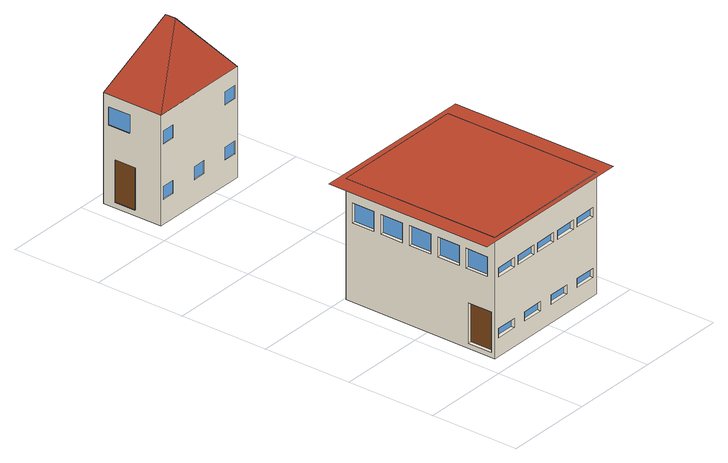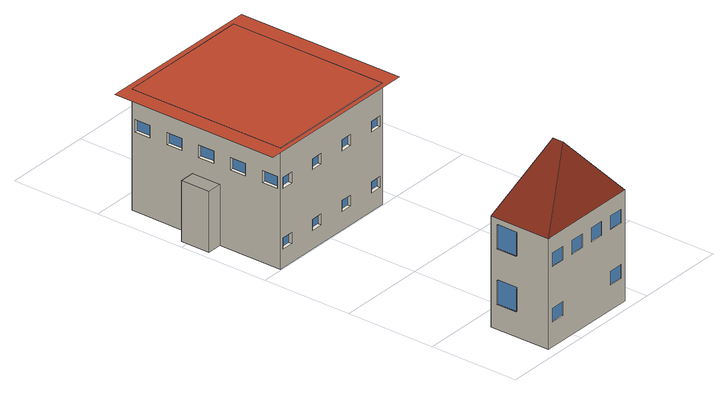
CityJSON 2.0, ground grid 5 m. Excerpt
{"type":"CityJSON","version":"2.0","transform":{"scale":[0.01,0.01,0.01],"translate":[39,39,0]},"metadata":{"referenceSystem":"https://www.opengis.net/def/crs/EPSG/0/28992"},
"CityObjects":{
"building1":{"type":"Building","attributes":{"roofType":"Flat","yearOfConstruction":1948,"function":"Residential","storeysAboveGround":2},"geometry":[{"type":"MultiSurface","lod":"3","boundaries":[[[0,1,2,3,4,5,6,7]],[[8,9,10,11]],[[6,8,11,7],[12,13,14,15],[16,17,18,19],[20,21,22,23],[24,25,26,27],[28,29,30,31],[32,33,34,35],[36,37,38,39],[40,41,42,43],[44,45,46,47]],[[48,49,12,15]],[[14,50,48,15]],[[51,50,14,13]],[[12,49,51,13]],[[52,53,16,19]],[[18,54,52,19]],[[55,54,18,17]],[[16,53,55,17]],[[56,57,20,23]],[[22,58,56,23]],[[59,58,22,21]],[[20,57,59,21]],[[60,61,24,27]],[[26,62,60,27]],[[63,62,26,25]],[[24,61,63,25]],[[64,65,28,31]],[[30,66,64,31]],[[67,66,30,29]],[[28,65,67,29]],[[68,69,32,35]],[[34,70,68,35]],[[71,70,34,33]],[[32,69,71,33]],[[72,73,36,39]],[[38,74,72,39]],[[75,74,38,37]],[[36,73,75,37]],[[76,77,40,43]],[[42,78,76,43]],[[79,78,42,41]],[[40,77,79,41]],[[80,81,44,47]],[[46,82,80,47]],[[83,82,46,45]],[[44,81,83,45]],[[50,51,49,48]],[[54,55,53,52]],[[58,59,57,56]],[[62,63,61,60]],[[66,67,65,64]],[[70,71,69,68]],[[74,75,73,72]],[[78,79,77,76]],[[82,83,81,80]],[[5,84,85,2,1,9,8,6],[86,87,88,89],[90,91,92,93],[94,95,96,97],[98,99,100,101],[102,103,104,105]],[[106,107,86,89]],[[88,108,106,89]],[[109,108,88,87]],[[86,107,109,87]],[[110,111,90,93]],[[92,112,110,93]],[[113,112,92,91]],[[90,111,113,91]],[[114,115,94,97]],[[96,116,114,97]],[[117,116,96,95]],[[94,115,117,95]],[[118,119,98,101]],[[100,120,118,101]],[[121,120,100,99]],[[98,119,121,99]],[[122,123,102,105]],[[104,124,122,105]],[[125,124,104,103]],[[102,123,125,103]],[[108,109,107,106]],[[112,113,111,110]],[[116,117,115,114]],[[120,121,119,118]],[[124,125,123,122]],[[0,10,9,1],[126,127,128,129],[130,131,132,133],[134,135,136,137],[138,139,140,141],[142,143,144,145],[146,147,148,149],[150,151,152,153],[154,155,156,157]],[[158,159,126,129]],[[128,160,158,129]],[[161,160,128,127]],[[126,159,161,127]],[[162,163,130,133]],[[132,164,162,133]],[[165,164,132,131]],[[130,163,165,131]],[[166,167,134,137]],[[136,168,166,137]],[[169,168,136,135]],[[134,167,169,135]],[[170,171,138,141]],[[140,172,170,141]],[[173,172,140,139]],[[138,171,173,139]],[[124,174,142,145]],[[144,175,124,145]],[[176,175,144,143]],[[142,174,176,143]],[[177,178,146,149]],[[148,179,177,149]],[[180,179,148,147]],[[146,178,180,147]],[[181,182,150,153]],[[152,183,181,153]],[[184,183,152,151]],[[150,182,184,151]],[[185,186,154,157]],[[156,187,185,157]],[[188,187,156,155]],[[154,186,188,155]],[[160,161,159,158]],[[164,165,163,162]],[[168,169,167,166]],[[172,173,171,170]],[[175,176,174,124]],[[179,180,178,177]],[[183,184,182,181]],[[187,188,186,185]],[[7,11,10,0],[189,190,191,192],[193,194,195,196],[197,198,199,200],[201,202,203,204],[205,206,207,208],[209,210,211,212]],[[213,214,189,192]],[[191,215,213,192]],[[216,215,191,190]],[[189,214,216,190]],[[217,218,193,196]],[[195,219,217,196]],[[220,219,195,194]],[[193,218,220,194]],[[221,222,197,200]],[[199,223,221,200]],[[224,223,199,198]],[[197,222,224,198]],[[225,226,201,204]],[[203,227,225,204]],[[228,227,203,202]],[[201,226,228,202]],[[229,230,205,208]],[[207,231,229,208]],[[232,231,207,206]],[[205,230,232,206]],[[233,234,209,212]],[[211,235,233,212]],[[236,235,211,210]],[[209,234,236,210]],[[215,216,214,213]],[[219,220,218,217]],[[223,224,222,221]],[[227,228,226,225]],[[231,232,230,229]],[[235,236,234,233]],[[4,237,84,5]],[[3,238,237,4]],[[85,238,3,2]],[[237,238,85,84]],[[239,240,241,242],[10,9,8,11]]],"semantics":{"surfaces":[{"type":"GroundSurface"},{"type":"RoofSurface"},{"type":"WallSurface"},{"type":"Window"},{"type":"Door"},{"type":"OuterFloorSurface"}],"values":[0,1,2,2,2,2,2,2,2,2,2,2,2,2,2,2,2,2,2,2,2,2,2,2,2,2,2,2,2,2,2,2,2,2,2,2,2,2,2,3,3,3,3,3,3,3,3,3,2,2,2,2,2,2,2,2,2,2,2,2,2,2,2,2,2,2,2,2,2,3,3,3,3,3,2,2,2,2,2,2,2,2,2,2,2,2,2,2,2,2,2,2,2,2,2,2,2,2,2,2,2,2,2,2,2,2,2,3,3,3,3,3,3,3,3,2,2,2,2,2,2,2,2,2,2,2,2,2,2,2,2,2,2,2,2,2,2,2,2,2,4,3,3,3,3,3,2,2,2,5,1]}}]},
"building2":{"type":"Building","attributes":{"roofType":"Hipped","yearOfConstruction":1989,"function":"Residential","storeysAboveGround":2},"geometry":[{"type":"MultiSurface","lod":"3","boundaries":[[[243,244,245,246]],[[247,248,249,250]],[[250,251,252,247]],[[249,251,250]],[[252,248,247]],[[245,251,249,246],[253,254,255,256],[257,258,259,260],[261,262,263,264],[265,266,267,268],[269,270,271,272]],[[273,274,253,256]],[[255,275,273,256]],[[276,275,255,254]],[[253,274,276,254]],[[277,278,257,260]],[[259,279,277,260]],[[280,279,259,258]],[[257,278,280,258]],[[281,282,261,264]],[[263,283,281,264]],[[284,283,263,262]],[[261,282,284,262]],[[285,286,265,268]],[[267,287,285,268]],[[288,287,267,266]],[[265,286,288,266]],[[289,290,269,272]],[[271,291,289,272]],[[292,291,271,270]],[[269,290,292,270]],[[275,276,274,273]],[[279,280,278,277]],[[283,284,282,281]],[[287,288,286,285]],[[291,292,290,289]],[[244,252,251,245],[293,294,295,296],[297,298,299,300]],[[301,302,293,296]],[[295,303,301,296]],[[304,303,295,294]],[[293,302,304,294]],[[305,306,297,300]],[[299,307,305,300]],[[308,307,299,298]],[[297,306,308,298]],[[303,304,302,301]],[[307,308,306,305]],[[243,248,252,244],[309,310,311,312],[313,314,315,316],[317,318,319,320],[321,322,323,324],[325,326,327,328],[329,330,331,332]],[[333,334,309,312]],[[311,335,333,312]],[[336,335,311,310]],[[309,334,336,310]],[[337,338,313,316]],[[315,339,337,316]],[[340,339,315,314]],[[313,338,340,314]],[[341,342,317,320]],[[319,343,341,320]],[[344,343,319,318]],[[317,342,344,318]],[[345,346,321,324]],[[323,347,345,324]],[[348,347,323,322]],[[321,346,348,322]],[[349,350,325,328]],[[327,351,349,328]],[[352,351,327,326]],[[325,350,352,326]],[[353,354,329,332]],[[331,355,353,332]],[[356,355,331,330]],[[329,354,356,330]],[[335,336,334,333]],[[339,340,338,337]],[[343,344,342,341]],[[347,348,346,345]],[[351,352,350,349]],[[355,356,354,353]],[[246,249,248,243],[357,358,359,360],[361,362,363,364]],[[365,366,357,360]],[[359,367,365,360]],[[368,367,359,358]],[[357,366,368,358]],[[369,370,361,364]],[[363,371,369,364]],[[372,371,363,362]],[[361,370,372,362]],[[367,368,366,365]],[[371,372,370,369]]],"semantics":{"surfaces":[{"type":"GroundSurface"},{"type":"RoofSurface"},{"type":"WallSurface"},{"type":"Window"},{"type":"Door"}],"values":[0,1,1,1,1,2,2,2,2,2,2,2,2,2,2,2,2,2,2,2,2,2,2,2,2,2,3,3,3,3,3,2,2,2,2,2,2,2,2,2,3,3,2,2,2,2,2,2,2,2,2,2,2,2,2,2,2,2,2,2,2,2,2,2,2,2,2,3,3,3,3,3,3,2,2,2,2,2,2,2,2,2,4,3]}}]}
},
"vertices":[
[100,992,0],[873,992,0],[873,629,0],[956,629,0],[956,463,0],[873,463,0],[873,100,0],[100,100,0],[873,100,660],[873,992,660],[100,992,660],[100,100,660],[127,100,152],[249,100,152],[249,100,102],[127,100,102],[326,100,152],[448,100,152],[448,100,102],[326,100,102],[525,100,152],[647,100,152],[647,100,102],[525,100,102],[724,100,152],[846,100,152],[846,100,102],[724,100,102],[127,100,482],[249,100,482],[249,100,432],[127,100,432],[276,100,482],[398,100,482],[398,100,432],[276,100,432],[425,100,482],[547,100,482],[547,100,432],[425,100,432],[574,100,482],[696,100,482],[696,100,432],[574,100,432],[723,100,482],[845,100,482],[845,100,432],[723,100,432],[127,119,102],[127,119,152],[249,119,102],[249,119,152],[326,119,102],[326,119,152],[448,119,102],[448,119,152],[525,119,102],[525,119,152],[647,119,102],[647,119,152],[724,119,102],[724,119,152],[846,119,102],[846,119,152],[127,119,432],[127,119,482],[249,119,432],[249,119,482],[276,119,432],[276,119,482],[398,119,432],[398,119,482],[425,119,432],[425,119,482],[547,119,432],[547,119,482],[574,119,432],[574,119,482],[696,119,432],[696,119,482],[723,119,432],[723,119,482],[845,119,432],[845,119,482],[873,463,330],[873,629,330],[873,119,499],[873,209,499],[873,209,432],[873,119,432],[873,310,499],[873,400,499],[873,400,432],[873,310,432],[873,501,499],[873,591,499],[873,591,432],[873,501,432],[873,692,499],[873,782,499],[873,782,432],[873,692,432],[873,883,499],[873,973,499],[873,973,432],[873,883,432],[854,119,432],[854,119,499],[854,209,432],[854,209,499],[854,310,432],[854,310,499],[854,400,432],[854,400,499],[854,501,432],[854,501,499],[854,591,432],[854,591,499],[854,692,432],[854,692,499],[854,782,432],[854,782,499],[854,883,432],[854,883,499],[854,973,432],[854,973,499],[854,992,161],[789,992,161],[789,992,102],[854,992,102],[631,992,161],[566,992,161],[566,992,102],[631,992,102],[408,992,161],[343,992,161],[343,992,102],[408,992,102],[185,992,161],[120,992,161],[120,992,102],[185,992,102],[854,992,491],[789,992,491],[789,992,432],[854,992,432],[631,992,491],[566,992,491],[566,992,432],[631,992,432],[408,992,491],[343,992,491],[343,992,432],[408,992,432],[185,992,491],[120,992,491],[120,992,432],[185,992,432],[854,973,102],[854,973,161],[789,973,102],[789,973,161],[631,973,102],[631,973,161],[566,973,102],[566,973,161],[408,973,102],[408,973,161],[343,973,102],[343,973,161],[185,973,102],[185,973,161],[120,973,102],[120,973,161],[854,973,491],[789,973,432],[789,973,491],[631,973,432],[631,973,491],[566,973,432],[566,973,491],[408,973,432],[408,973,491],[343,973,432],[343,973,491],[185,973,432],[185,973,491],[120,973,432],[120,973,491],[100,257,248],[100,118,248],[100,118,28],[100,257,28],[100,951,540],[100,822,540],[100,822,432],[100,951,432],[100,781,540],[100,652,540],[100,652,432],[100,781,432],[100,611,540],[100,482,540],[100,482,432],[100,611,432],[100,441,540],[100,312,540],[100,312,432],[100,441,432],[100,271,540],[100,142,540],[100,142,432],[100,271,432],[119,257,28],[119,257,248],[119,118,28],[119,118,248],[119,951,432],[119,951,540],[119,822,432],[119,822,540],[119,781,432],[119,781,540],[119,652,432],[119,652,540],[119,611,432],[119,611,540],[119,482,432],[119,482,540],[119,441,432],[119,441,540],[119,312,432],[119,312,540],[119,271,432],[119,271,540],[119,142,432],[119,142,540],[956,463,330],[956,629,330],[965,73,660],[965,1019,660],[8,1019,660],[8,73,660],
[100,2444,0],[682,2444,0],[682,2100,0],[100,2100,0],[391,2301,946],[100,2444,602],[100,2100,602],[391,2243,946],[682,2100,602],[682,2444,602],[120,2100,206],[194,2100,206],[194,2100,136],[120,2100,136],[354,2100,206],[428,2100,206],[428,2100,136],[354,2100,136],[588,2100,206],[662,2100,206],[662,2100,136],[588,2100,136],[120,2100,507],[194,2100,507],[194,2100,437],[120,2100,437],[588,2100,507],[662,2100,507],[662,2100,437],[588,2100,437],[120,2105,136],[120,2105,206],[194,2105,136],[194,2105,206],[354,2105,136],[354,2105,206],[428,2105,136],[428,2105,206],[588,2105,136],[588,2105,206],[662,2105,136],[662,2105,206],[120,2105,437],[120,2105,507],[194,2105,437],[194,2105,507],[588,2105,437],[588,2105,507],[662,2105,437],[662,2105,507],[682,2137,266],[682,2253,266],[682,2253,136],[682,2137,136],[682,2137,567],[682,2253,567],[682,2253,437],[682,2137,437],[677,2137,136],[677,2137,266],[677,2253,136],[677,2253,266],[677,2137,437],[677,2137,567],[677,2253,437],[677,2253,567],[651,2444,211],[572,2444,211],[572,2444,136],[651,2444,136],[210,2444,211],[131,2444,211],[131,2444,136],[210,2444,136],[651,2444,512],[572,2444,512],[572,2444,437],[651,2444,437],[504,2444,512],[425,2444,512],[425,2444,437],[504,2444,437],[357,2444,512],[278,2444,512],[278,2444,437],[357,2444,437],[210,2444,512],[131,2444,512],[131,2444,437],[210,2444,437],[651,2439,136],[651,2439,211],[572,2439,136],[572,2439,211],[210,2439,136],[210,2439,211],[131,2439,136],[131,2439,211],[651,2439,437],[651,2439,512],[572,2439,437],[572,2439,512],[504,2439,437],[504,2439,512],[425,2439,437],[425,2439,512],[357,2439,437],[357,2439,512],[278,2439,437],[278,2439,512],[210,2439,437],[210,2439,512],[131,2439,437],[131,2439,512],[100,2375,258],[100,2254,258],[100,2254,29],[100,2375,29],[100,2413,533],[100,2288,533],[100,2288,437],[100,2413,437],[105,2375,29],[105,2375,258],[105,2254,29],[105,2254,258],[105,2413,437],[105,2413,533],[105,2288,437],[105,2288,533]
]}
